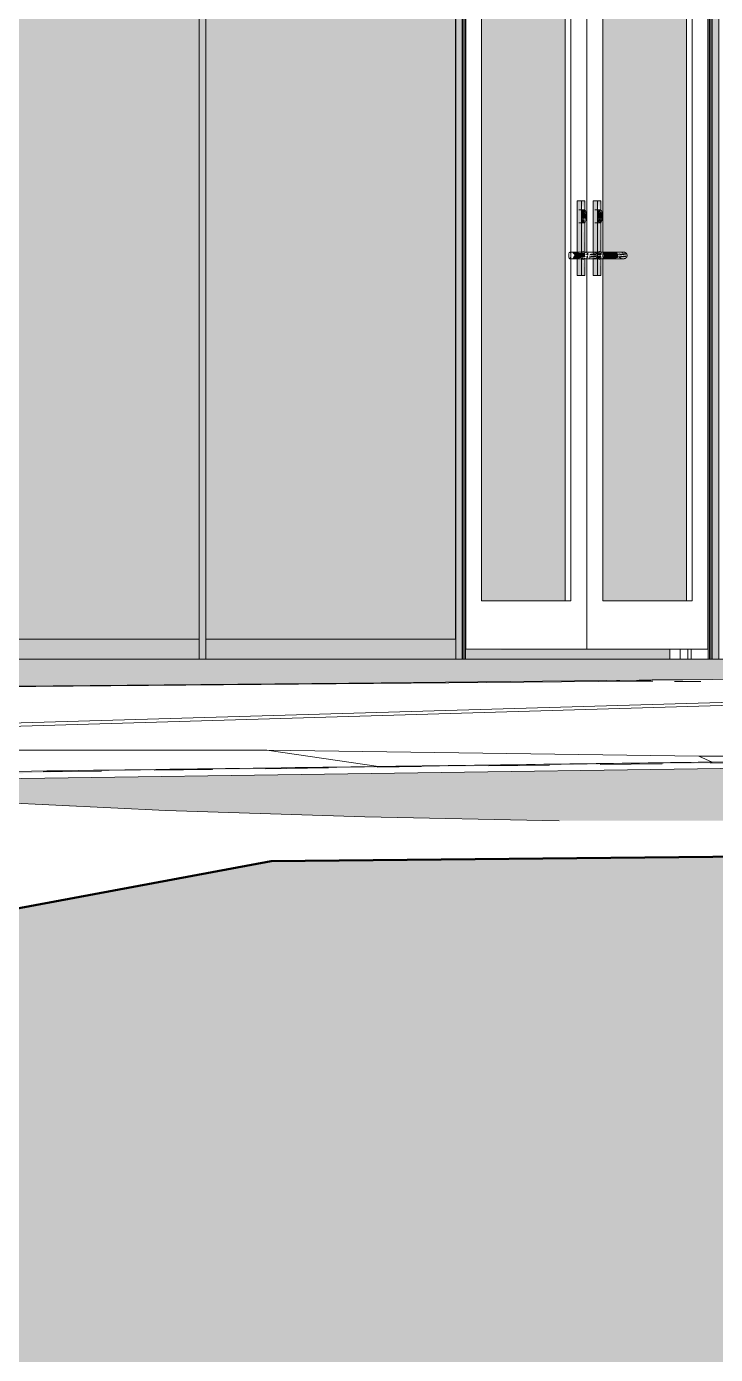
# Model space of a CAD drawing. Header units: millimetres. Extents: x -4612930 to -4329258, y -1064 to 30311.
# Drawn here: x -4519321 to -4517615, y 3478 to 6767 of the extents above; entities that cross this region are included whole.
import ezdxf

# ---------------------------------------------------------------- set-up
doc = ezdxf.new("R2010")
doc.units = ezdxf.units.MM
doc.linetypes.add('AEC_Center', pattern=[24, 12, -4, 4, -4])
for name, color, linetype, lineweight in [('A-DETL', 90, 'Continuous', 18), ('A-DETL-GENF', 92, 'Continuous', 5), ('A-DOOR', 31, 'Continuous', 5), ('A-DOOR-FRAM', 31, 'Continuous', 5), ('A-DOOR-GLAZ', 31, 'Continuous', 5), ('A-FLOR', 192, 'Continuous', 5), ('A-FLOR-LEVL', 51, 'Continuous', 5), ('A-GLAZ-CURT', 52, 'Continuous', 5), ('A-GLAZ-CWMG', 51, 'Continuous', 5), ('A-WALL', 113, 'Continuous', 5), ('C-TOPO', 7, 'Continuous', 5)]:
    doc.layers.add(name, color=color, linetype=linetype, lineweight=lineweight)

# ---------------------------------------------------------------- blocks, each defined once
blk = doc.blocks.new('System Panel - Glazed-1425433-SOUTH WEST')
at = {"layer": 'A-GLAZ-CURT'}
blk.add_hatch(color=256, dxfattribs=at).paths.add_polyline_path([(-4516972.1, 5250), (-4516354, 5250), (-4516354, 7550), (-4516972.1, 7550), (-4516972.1, 5427.3)])
blk.add_line((-4516354, 5250), (-4516354, 7550), dxfattribs=at)
blk = doc.blocks.new('System Panel - Glazed-1457945-SOUTH WEST')
at = {"layer": 'A-GLAZ-CURT'}
blk.add_hatch(color=256, dxfattribs=at).paths.add_polyline_path([(-4519432.3, 5250), (-4518893.5, 5250), (-4518893.5, 7550), (-4519432.3, 7550), (-4519432.3, 6039.2), (-4519428.9, 6037.8), (-4519417.1, 6028.2), (-4519408.1, 6015.8), (-4519401.9, 5997), (-4519400.5, 5985.8), (-4519402.5, 5970.3), (-4519408.1, 5955.8), (-4519417.1, 5943.4), (-4519432.3, 5932.3), (-4519432.3, 5427.3)])
blk.add_line((-4518893.5, 5250), (-4518893.5, 7550), dxfattribs=at)
blk = doc.blocks.new('Rectangular Mullion - 50x100mm-1215462-SOUTH WEST')
at = {"layer": 'A-GLAZ-CWMG'}
blk.add_hatch(color=256, dxfattribs=at).paths.add_polyline_path([(-4516370.6, 5200), (-4516353.5, 5200), (-4516354, 5250), (-4516972.1, 5250), (-4516972.1, 5200), (-4516378.8, 5200)])
for p, q in [((-4516972.1, 5200), (-4516972.1, 5250)), ((-4516972.1, 5250), (-4516353.5, 5250)), ((-4516353.5, 5250), (-4516353.5, 5200))]:
    blk.add_line(p, q, dxfattribs=at)
blk = doc.blocks.new('Rectangular Mullion - 50x100mm-1457940-SOUTH WEST')
at = {"layer": 'A-GLAZ-CWMG'}
blk.add_hatch(color=256, dxfattribs=at).paths.add_polyline_path([(-4519064.3, 5200), (-4518893, 5200), (-4518893.5, 5250), (-4519432.3, 5250), (-4519430.7, 5200), (-4519263.3, 5200)])
for p, q in [((-4519432.3, 5250), (-4518893, 5250)), ((-4518893, 5250), (-4518893, 5200))]:
    blk.add_line(p, q, dxfattribs=at)
blk = doc.blocks.new('Rectangular Mullion - 50x100mm-1425432-SOUTH WEST')
at = {"layer": 'A-GLAZ-CWMG'}
blk.add_hatch(color=256, dxfattribs=at).paths.add_polyline_path([(-4516988.4, 5200), (-4516972.1, 5200), (-4516972.6, 7600), (-4516988.4, 7600), (-4516988.4, 5210)])
for p, q in [((-4516988.4, 7600), (-4516988.4, 5200)), ((-4516972.1, 7600), (-4516972.1, 5200))]:
    blk.add_line(p, q, dxfattribs=at)
blk = doc.blocks.new('X_Door-Panel-Hinge-Standard - Standard-1909126-SOUTH WEST')
at = {"layer": 'A-DOOR-GLAZ'}
h = blk.add_hatch(color=256, dxfattribs=at)
h.paths.add_polyline_path([(-4517882.4, 5345), (-4517686.9, 5345), (-4517686.9, 7445), (-4517894.1, 7445), (-4517894.1, 6207), (-4517843.3, 6207.1), (-4517842.3, 6205.7), (-4517836.8, 6204), (-4517836, 6197.9), (-4517838, 6194.3), (-4517843.3, 6192.9), (-4517842.3, 6192), (-4517858.3, 6192.7), (-4517869.6, 6193.2), (-4517894.1, 6193), (-4517894.1, 5345)])
h.paths.add_polyline_path([(-4517894.1, 6195.3), (-4517891, 6200), (-4517894.1, 6204.7), (-4517894.1, 6200)])
at = {"layer": 'A-DOOR'}
for p, q in [((-4517933.2, 6207.1), (-4517933.2, 7565)), ((-4517633.7, 7565), (-4517933.2, 7565)), ((-4517633.7, 7565), (-4517633.7, 5225)), ((-4517894.1, 7445), (-4517672.7, 7445)), ((-4517894.1, 6207), (-4517894.1, 7445)), ((-4517672.7, 7445), (-4517672.7, 5345)), ((-4517933.2, 5225), (-4517933.2, 6192.9)), ((-4517894.1, 6195.3), (-4517894.1, 6204.7)), ((-4517894.1, 5345), (-4517894.1, 6193)), ((-4517672.7, 5345), (-4517894.1, 5345)), ((-4517633.7, 5225), (-4517933.2, 5225))]:
    blk.add_line(p, q, dxfattribs=at)
at = {"layer": 'A-DOOR-GLAZ'}
blk.add_line((-4517686.9, 7445), (-4517686.9, 5345), dxfattribs=at)
blk = doc.blocks.new('X_Door-Panel-Hinge-Standard - Standard-1909127-SOUTH WEST')
at = {"layer": 'A-DOOR-GLAZ'}
blk.add_hatch(color=256, dxfattribs=at).paths.add_polyline_path([(-4518112.5, 5345), (-4517987.1, 5345), (-4517987.1, 7445), (-4518194.3, 7445), (-4518194.3, 5345)])
at = {"layer": 'A-DOOR'}
for p, q in [((-4518233.4, 5225), (-4518233.4, 7565)), ((-4517933.8, 7565), (-4518233.4, 7565)), ((-4517933.8, 7565), (-4517933.8, 6206.8)), ((-4518194.3, 5345), (-4518194.3, 7445)), ((-4518194.3, 7445), (-4517972.9, 7445)), ((-4517972.9, 7445), (-4517972.9, 5345)), ((-4517933.8, 6193.2), (-4517933.8, 5225)), ((-4517972.9, 5345), (-4518194.3, 5345)), ((-4517933.8, 5225), (-4518233.4, 5225))]:
    blk.add_line(p, q, dxfattribs=at)
at = {"layer": 'A-DOOR-GLAZ'}
blk.add_line((-4517987.1, 5345), (-4517987.1, 7445), dxfattribs=at)
blk = doc.blocks.new('X_Door-Frame-Wood - Standard-1215283-SOUTH WEST')
at = {"layer": 'A-DOOR-FRAM'}
for p, q in [((-4518240.5, 7600), (-4518240.5, 5200)), ((-4517626.5, 7600), (-4517626.5, 5200)), ((-4518234, 5200), (-4518234, 7580)), ((-4518234, 7580), (-4517633, 7580)), ((-4517633, 5200), (-4517633, 7580)), ((-4517727.6, 5225), (-4517727.6, 5200)), ((-4517702.6, 5225), (-4517702.6, 5200)), ((-4517683.7, 5225), (-4517683.7, 5200)), ((-4517675.6, 5200), (-4517675.6, 5225))]:
    blk.add_line(p, q, dxfattribs=at)
blk = doc.blocks.new('X_Door-Handle-Lockwood 4800 Series Lever - Standard-V30-SOUTH WEST')
at = {"layer": 'A-DOOR'}
h = blk.add_hatch(color=256, dxfattribs=at)
h.paths.add_polyline_path([(-4517946.7, 6151), (-4517948, 6193.2), (-4517957.6, 6192.1), (-4517957.6, 6151)])
h.paths.add_polyline_path([(-4517946.7, 6206.7), (-4517946.7, 6334), (-4517957.6, 6334), (-4517957.6, 6207.9), (-4517948, 6206.8)])
h = blk.add_hatch(color=256, dxfattribs=at)
h.paths.add_polyline_path([(-4517946.7, 6151), (-4517938.3, 6151), (-4517941.7, 6190.3), (-4517944.1, 6191.3), (-4517945.5, 6190), (-4517946, 6175)])
h.paths.add_polyline_path([(-4517944.9, 6206.6), (-4517942.5, 6210), (-4517939.4, 6210.7), (-4517941.7, 6281.3), (-4517944.1, 6282.3), (-4517945.7, 6281.9), (-4517945.3, 6206.6)])
h.paths.add_polyline_path([(-4517942.5, 6313), (-4517939.3, 6335), (-4517946.2, 6334), (-4517945.8, 6331.3)])
for points in [[(-4517942.5, 6303), (-4517942.5, 6311.7), (-4517946.2, 6310.1), (-4517945.8, 6303)], [(-4517945.8, 6291), (-4517942.5, 6291), (-4517942.5, 6303), (-4517946, 6303)], [(-4517942, 6282.3), (-4517941.7, 6284.6), (-4517945.3, 6291), (-4517945.8, 6289), (-4517944.1, 6282.3), (-4517942.1, 6282.3)], [(-4517942.3, 6303), (-4517939.3, 6303), (-4517941.5, 6307.6), (-4517942.3, 6305.6), (-4517942.5, 6303)], [(-4517936.1, 6204.8), (-4517937.1, 6206.9), (-4517936, 6205.6)], [(-4517928.5, 6194.3), (-4517910.7, 6196), (-4517909.7, 6200), (-4517926.6, 6197.9), (-4517927.5, 6195.7)], [(-4517909.7, 6200), (-4517911.9, 6205.7), (-4517927.1, 6203.5), (-4517924.4, 6200), (-4517917.9, 6200)]]:
    blk.add_hatch(color=256, dxfattribs=at).paths.add_polyline_path(points)
h = blk.add_hatch(color=256, dxfattribs=at)
h.paths.add_polyline_path([(-4517935.9, 6291), (-4517935.9, 6303), (-4517942.5, 6303), (-4517942.5, 6291), (-4517938.3, 6291)])
h.paths.add_polyline_path([(-4517939.2, 6281), (-4517938.6, 6289.9), (-4517942.3, 6288.4), (-4517939.3, 6281.1)])
h.paths.add_polyline_path([(-4517935.9, 6303), (-4517940, 6312.7), (-4517942, 6308), (-4517938.3, 6304.9)])
h = blk.add_hatch(color=256, dxfattribs=at)
h.paths.add_polyline_path([(-4517941.5, 6283.9), (-4517941.3, 6286), (-4517941.6, 6284.2)])
h.paths.add_polyline_path([(-4517942.3, 6288.4), (-4517942, 6291), (-4517942.4, 6289.1)])
h = blk.add_hatch(color=256, dxfattribs=at)
h.paths.add_polyline_path([(-4517939.3, 6200), (-4517936.3, 6202.2), (-4517938.3, 6205.9), (-4517968.7, 6207), (-4517968.7, 6205.7), (-4517962.9, 6200), (-4517939.9, 6200)])
h.paths.add_polyline_path([(-4517931.2, 6200), (-4517929.8, 6202.1), (-4517931.2, 6207), (-4517933.7, 6204.9), (-4517932.9, 6200)])
h = blk.add_hatch(color=256, dxfattribs=at)
h.paths.add_polyline_path([(-4517958.1, 6192.1), (-4517936.1, 6196), (-4517938.3, 6200), (-4517964.9, 6200), (-4517968.7, 6193), (-4517959, 6192.2)])
h.paths.add_polyline_path([(-4517934.1, 6192.8), (-4517930, 6194.7), (-4517931.2, 6200), (-4517933.3, 6197.9), (-4517934.1, 6192.9)])
h = blk.add_hatch(color=256, dxfattribs=at)
h.paths.add_polyline_path([(-4517926.3, 6200), (-4517928.8, 6202.1), (-4517929.6, 6200), (-4517926.6, 6200)])
h.paths.add_polyline_path([(-4517933, 6200.7), (-4517934.1, 6204.7), (-4517936, 6201.9), (-4517933.2, 6200.8)])
h.paths.add_polyline_path([(-4517929.7, 6201.7), (-4517928.5, 6206.6), (-4517930, 6205.3), (-4517929.8, 6202.1)])
h = blk.add_hatch(color=256, dxfattribs=at)
h.paths.add_polyline_path([(-4517924.4, 6192), (-4517929.9, 6196), (-4517927.9, 6193.2), (-4517926.8, 6192.8)])
h.paths.add_polyline_path([(-4517933.7, 6195.1), (-4517934.1, 6198.9), (-4517936, 6195.9), (-4517933.8, 6195.2)])
h.paths.add_polyline_path([(-4517927.1, 6196.5), (-4517927.3, 6200), (-4517928.5, 6197.7), (-4517927.3, 6196.6)])
for p, q in [((-4517957.6, 6207.9), (-4517957.6, 6334)), ((-4517946.4, 6335), (-4517957.3, 6335)), ((-4517957.3, 6335), (-4517949.5, 6335)), ((-4517946.7, 6334), (-4517946.7, 6206.7)), ((-4517938.6, 6335), (-4517946.4, 6335)), ((-4517938.3, 6308.5), (-4517938.3, 6334)), ((-4517939.2, 6313), (-4517953.4, 6313)), ((-4517953.4, 6281), (-4517939.2, 6281)), ((-4517945.8, 6291), (-4517945.8, 6303)), ((-4517942.5, 6303), (-4517942.5, 6291)), ((-4517938.3, 6206.7), (-4517938.3, 6281.9)), ((-4517935.9, 6291), (-4517935.9, 6303)), ((-4517968.2, 6208), (-4517975.7, 6208)), ((-4517975.7, 6192), (-4517968.2, 6192)), ((-4517957.6, 6151), (-4517957.6, 6192.1)), ((-4517934, 6208), (-4517953.4, 6208)), ((-4517953.4, 6192), (-4517934, 6192)), ((-4517946.7, 6193.3), (-4517946.7, 6151)), ((-4517938.3, 6151), (-4517938.3, 6193.1)), ((-4517917.3, 6208), (-4517933.9, 6208)), ((-4517933.9, 6192), (-4517917.3, 6192)), ((-4517957.3, 6150), (-4517946.4, 6150)), ((-4517949.5, 6150), (-4517957.3, 6150)), ((-4517946.4, 6150), (-4517938.6, 6150))]:
    blk.add_line(p, q, dxfattribs=at)
at = {"layer": 'A-DOOR', "flags": 128}
for points in [[(-4517933.9, 6208), (-4517934.2, 6208), (-4517934.6, 6208), (-4517935.1, 6208), (-4517935.6, 6208), (-4517936.1, 6208), (-4517936.7, 6208), (-4517937.3, 6208), (-4517937.9, 6208), (-4517938.6, 6208), (-4517939.3, 6208), (-4517940, 6208), (-4517940.8, 6208), (-4517941.6, 6208), (-4517942.4, 6208), (-4517943.3, 6208), (-4517944.2, 6208), (-4517945.1, 6208), (-4517946, 6208), (-4517946.9, 6208), (-4517947.9, 6208), (-4517948.9, 6208), (-4517949.9, 6208), (-4517950.9, 6208), (-4517952, 6208), (-4517953, 6208), (-4517954.1, 6208), (-4517955.1, 6208), (-4517956.2, 6208), (-4517957.3, 6208), (-4517958.3, 6208), (-4517959.4, 6208), (-4517960.5, 6208), (-4517961.6, 6208), (-4517962.6, 6208), (-4517963.7, 6208), (-4517964.8, 6208), (-4517965.8, 6208), (-4517966.9, 6208), (-4517967.9, 6208), (-4517968.2, 6208)], [(-4517968.2, 6192), (-4517967.2, 6192), (-4517966.1, 6192), (-4517965.1, 6192), (-4517964, 6192), (-4517962.9, 6192), (-4517961.9, 6192), (-4517960.8, 6192), (-4517959.7, 6192), (-4517958.6, 6192), (-4517957.5, 6192), (-4517956.5, 6192), (-4517955.4, 6192), (-4517954.3, 6192), (-4517953.3, 6192), (-4517952.2, 6192), (-4517951.2, 6192), (-4517950.2, 6192), (-4517949.2, 6192), (-4517948.2, 6192), (-4517947.2, 6192), (-4517946.3, 6192), (-4517945.3, 6192), (-4517944.4, 6192), (-4517943.5, 6192), (-4517942.7, 6192), (-4517941.8, 6192), (-4517941, 6192), (-4517940.2, 6192), (-4517939.5, 6192), (-4517938.8, 6192), (-4517938.1, 6192), (-4517937.5, 6192), (-4517936.8, 6192), (-4517936.3, 6192), (-4517935.7, 6192), (-4517935.2, 6192), (-4517934.8, 6192), (-4517934.3, 6192), (-4517934, 6192), (-4517933.9, 6192)], [(-4517934, 6208), (-4517933, 6208), (-4517932, 6208), (-4517931, 6208), (-4517930, 6208), (-4517929.1, 6208), (-4517928.2, 6208), (-4517927.3, 6208), (-4517926.4, 6208), (-4517925.6, 6208), (-4517924.8, 6208), (-4517924, 6208), (-4517923.2, 6208), (-4517922.5, 6208), (-4517921.8, 6208), (-4517921.1, 6208), (-4517920.5, 6208), (-4517919.9, 6208), (-4517919.3, 6208), (-4517918.8, 6208), (-4517918.4, 6208), (-4517917.9, 6208), (-4517917.5, 6208), (-4517917.2, 6208), (-4517916.8, 6208), (-4517916.6, 6208), (-4517916.3, 6208), (-4517916.1, 6208), (-4517916, 6208), (-4517915.9, 6208), (-4517915.8, 6208), (-4517915.8, 6208)], [(-4517915.8, 6192), (-4517915.8, 6192), (-4517915.9, 6192), (-4517916, 6192), (-4517916.1, 6192), (-4517916.3, 6192), (-4517916.6, 6192), (-4517916.8, 6192), (-4517917.2, 6192), (-4517917.5, 6192), (-4517917.9, 6192), (-4517918.4, 6192), (-4517918.8, 6192), (-4517919.4, 6192), (-4517919.9, 6192), (-4517920.5, 6192), (-4517921.1, 6192), (-4517921.8, 6192), (-4517922.5, 6192), (-4517923.2, 6192), (-4517924, 6192), (-4517924.8, 6192), (-4517925.6, 6192), (-4517926.4, 6192), (-4517927.3, 6192), (-4517928.2, 6192), (-4517929.1, 6192), (-4517930.1, 6192), (-4517931, 6192), (-4517932, 6192), (-4517933, 6192), (-4517934, 6192)], [(-4517915.8, 6208), (-4517915.8, 6208), (-4517915.9, 6208), (-4517916, 6208), (-4517916.1, 6208), (-4517916.3, 6208), (-4517916.6, 6208), (-4517916.8, 6208), (-4517917.2, 6208), (-4517917.3, 6208)], [(-4517917.3, 6192), (-4517916.9, 6192), (-4517916.6, 6192), (-4517916.4, 6192), (-4517916.2, 6192), (-4517916, 6192), (-4517915.9, 6192), (-4517915.8, 6192), (-4517915.8, 6192)], [(-4517915.8, 6208), (-4517915.5, 6208), (-4517915.1, 6208), (-4517914.8, 6207.9), (-4517914.5, 6207.9), (-4517914.2, 6207.8), (-4517913.9, 6207.8), (-4517913.6, 6207.7), (-4517913.3, 6207.6), (-4517913, 6207.5), (-4517912.7, 6207.4), (-4517912.4, 6207.2), (-4517912.1, 6207.1), (-4517911.8, 6206.9), (-4517911.5, 6206.8), (-4517911.3, 6206.6), (-4517911, 6206.4), (-4517910.8, 6206.2), (-4517910.5, 6206), (-4517910.3, 6205.8), (-4517910, 6205.6), (-4517909.8, 6205.3), (-4517909.6, 6205.1), (-4517909.4, 6204.8), (-4517909.2, 6204.6), (-4517909.1, 6204.3), (-4517908.9, 6204), (-4517908.7, 6203.8), (-4517908.6, 6203.5), (-4517908.5, 6203.2), (-4517908.3, 6202.9), (-4517908.2, 6202.6), (-4517908.1, 6202.3), (-4517908, 6202), (-4517908, 6201.7), (-4517907.9, 6201.4), (-4517907.9, 6201), (-4517907.8, 6200.7), (-4517907.8, 6200.4), (-4517907.8, 6200.1), (-4517907.8, 6200)], [(-4517907.8, 6200), (-4517907.8, 6199.7), (-4517907.8, 6199.4), (-4517907.8, 6199), (-4517907.9, 6198.7), (-4517907.9, 6198.4), (-4517908, 6198.1), (-4517908.1, 6197.8), (-4517908.2, 6197.5), (-4517908.3, 6197.2), (-4517908.4, 6196.9), (-4517908.6, 6196.6), (-4517908.7, 6196.3), (-4517908.8, 6196), (-4517909, 6195.8), (-4517909.2, 6195.5), (-4517909.4, 6195.2), (-4517909.6, 6195), (-4517909.8, 6194.7), (-4517910, 6194.5), (-4517910.2, 6194.3), (-4517910.4, 6194), (-4517910.7, 6193.8), (-4517910.9, 6193.6), (-4517911.2, 6193.4), (-4517911.5, 6193.3), (-4517911.7, 6193.1), (-4517912, 6192.9), (-4517912.3, 6192.8), (-4517912.6, 6192.7), (-4517912.9, 6192.5), (-4517913.2, 6192.4), (-4517913.5, 6192.3), (-4517913.8, 6192.3), (-4517914.1, 6192.2), (-4517914.4, 6192.1), (-4517914.7, 6192.1), (-4517915.1, 6192), (-4517915.4, 6192), (-4517915.7, 6192), (-4517915.8, 6192)]]:
    blk.add_lwpolyline(points, dxfattribs=at)
at = {"layer": 'A-DOOR'}
for centre, major_axis, start_param, end_param in [((-4517957.3, 6334), (0, 1), 0, 1.570796), ((-4517949.5, 6334), (0, 1), 4.712389, 6.283185), ((-4517946.4, 6334), (0, 1), 0, 1.570796), ((-4517938.6, 6334), (0, 1), 4.712389, 6.021386), ((-4517942.5, 6303), (0, 10), 6.021386, 7.853982), ((-4517942.5, 6291), (0, 10), 1.570796, 3.665191), ((-4517939.2, 6303), (0, 10), 4.712389, 7.853982), ((-4517939.2, 6291), (0, 10), 1.570796, 4.712389), ((-4517942.5, 6303), (0, 10), 4.712389, 4.974188), ((-4517975.7, 6200), (0, 8), 4.712389, 7.853982), ((-4517975.7, 6200), (0, 8), 1.570796, 4.712389), ((-4517942.5, 6200), (0, 10), 5.497787, 7.068583), ((-4517942.5, 6200), (0, 10), 2.356194, 3.926991), ((-4517957.3, 6151), (0, 1), 1.570796, 3.141593), ((-4517949.5, 6151), (0, 1), 3.141593, 4.712389), ((-4517946.4, 6151), (0, 1), 1.570796, 3.141593), ((-4517938.6, 6151), (0, 1), 3.141593, 4.712389)]:
    blk.add_ellipse(centre, major_axis=major_axis, ratio=0.325575, start_param=start_param, end_param=end_param, dxfattribs=at)
blk = doc.blocks.new('X_Door-Handle-Lockwood 4800 Series Lever - Standard-V31-SOUTH WEST')
at = {"layer": 'A-DOOR'}
for points in [[(-4517915.8, 6151), (-4517907, 6151), (-4517908.3, 6334), (-4517917.9, 6334), (-4517917.9, 6205.7), (-4517910.7, 6204), (-4517910, 6197.9), (-4517911.9, 6194.3), (-4517917.9, 6194.3), (-4517917.9, 6151)], [(-4517906.3, 6303), (-4517902.7, 6303), (-4517902.7, 6311.7), (-4517906.5, 6309.4), (-4517906.4, 6304.9)], [(-4517906, 6291), (-4517902.7, 6291), (-4517902.7, 6303), (-4517906.3, 6303)], [(-4517904.4, 6282.3), (-4517901.9, 6284.6), (-4517905.6, 6291), (-4517906, 6289.2), (-4517904.9, 6283.5)], [(-4517902.8, 6193.1), (-4517896.3, 6195), (-4517899.5, 6200), (-4517906.1, 6197.9), (-4517904.4, 6193.1), (-4517903, 6193.1)], [(-4517899.5, 6200), (-4517896.8, 6202.1), (-4517896.9, 6206.9), (-4517905.6, 6204.8), (-4517904.4, 6200), (-4517900, 6200)], [(-4517856.5, 6200), (-4517855.9, 6202.1), (-4517858.3, 6207.3), (-4517869.6, 6206.8), (-4517894.1, 6207), (-4517894.1, 6204.7), (-4517891, 6200), (-4517858.3, 6200)], [(-4517864.1, 6192.1), (-4517856.1, 6194.5), (-4517856.5, 6200), (-4517891, 6200), (-4517894.1, 6193), (-4517868.4, 6192.9)], [(-4517854.6, 6194.3), (-4517836.8, 6196), (-4517836, 6200), (-4517852.7, 6197.9), (-4517853.5, 6195.8)], [(-4517851.4, 6200), (-4517836, 6202.1), (-4517838, 6205.7), (-4517853.4, 6204), (-4517851.8, 6200)]]:
    blk.add_hatch(color=256, dxfattribs=at).paths.add_polyline_path(points)
h = blk.add_hatch(color=256, dxfattribs=at)
h.paths.add_polyline_path([(-4517898.6, 6151), (-4517901.9, 6190.3), (-4517904.4, 6191.3), (-4517905.8, 6190), (-4517907, 6151)])
h.paths.add_polyline_path([(-4517907, 6151), (-4517906.3, 6303), (-4517907, 6281.9), (-4517907, 6190)])
h.paths.add_polyline_path([(-4517905.9, 6202.6), (-4517902.8, 6210), (-4517899.6, 6210.7), (-4517901.9, 6281.3), (-4517904.4, 6282.3), (-4517905.9, 6281.3), (-4517905.9, 6203)])
h.paths.add_polyline_path([(-4517899.1, 6311.7), (-4517898.6, 6312.7), (-4517899, 6312.7)])
h.paths.add_polyline_path([(-4517902.8, 6313), (-4517899.5, 6335), (-4517906.5, 6334), (-4517906, 6331.3)])
h = blk.add_hatch(color=256, dxfattribs=at)
h.paths.add_polyline_path([(-4517902.7, 6291), (-4517896.2, 6291), (-4517896.2, 6303), (-4517899.5, 6310.5), (-4517902.7, 6303)])
h.paths.add_polyline_path([(-4517899.5, 6281), (-4517896.3, 6288.4), (-4517902.7, 6291), (-4517899.5, 6281.1)])
h = blk.add_hatch(color=256, dxfattribs=at)
h.paths.add_polyline_path([(-4517901.8, 6283.9), (-4517901.2, 6286.1), (-4517901.9, 6284.6)])
h.paths.add_polyline_path([(-4517899.6, 6289.7), (-4517899.5, 6291), (-4517901.6, 6290.5)])
h = blk.add_hatch(color=256, dxfattribs=at)
h.paths.add_polyline_path([(-4517846.8, 6207.2), (-4517847.7, 6205.7), (-4517844.9, 6205.7), (-4517842.3, 6208)])
h.paths.add_polyline_path([(-4517855.7, 6200), (-4517852.7, 6202.1), (-4517851.8, 6205.7), (-4517856, 6204), (-4517855.7, 6200.4)])
h = blk.add_hatch(color=256, dxfattribs=at)
h.paths.add_polyline_path([(-4517842.3, 6192), (-4517847.7, 6194.3), (-4517846.8, 6192.8)])
h.paths.add_polyline_path([(-4517846.8, 6192.8), (-4517850.5, 6194.3), (-4517853.4, 6196), (-4517853.4, 6200), (-4517855.9, 6197.9), (-4517854.6, 6193.8), (-4517850.2, 6192.9)])
for p, q in [((-4517917.9, 6205.7), (-4517917.9, 6334)), ((-4517906.7, 6335), (-4517917.6, 6335)), ((-4517917.6, 6335), (-4517909.8, 6335)), ((-4517907, 6334), (-4517907, 6151)), ((-4517898.9, 6335), (-4517906.7, 6335)), ((-4517898.6, 6312.3), (-4517898.6, 6334)), ((-4517899.5, 6313), (-4517913.7, 6313)), ((-4517913.7, 6281), (-4517899.5, 6281)), ((-4517906, 6291), (-4517906, 6303)), ((-4517902.7, 6303), (-4517902.7, 6291)), ((-4517898.6, 6206.9), (-4517898.6, 6281.9)), ((-4517896.2, 6291), (-4517896.2, 6303)), ((-4517917.9, 6151), (-4517917.9, 6194.3)), ((-4517894.3, 6208), (-4517913.7, 6208)), ((-4517913.7, 6192), (-4517894.3, 6192)), ((-4517898.6, 6151), (-4517898.6, 6193.3)), ((-4517860.1, 6208), (-4517867.7, 6208)), ((-4517867.7, 6192), (-4517860.1, 6192)), ((-4517843.4, 6208), (-4517860, 6208)), ((-4517860, 6192), (-4517843.4, 6192)), ((-4517917.6, 6150), (-4517906.7, 6150)), ((-4517909.8, 6150), (-4517917.6, 6150)), ((-4517906.7, 6150), (-4517898.9, 6150))]:
    blk.add_line(p, q, dxfattribs=at)
at = {"layer": 'A-DOOR', "flags": 128}
for points in [[(-4517860, 6208), (-4517860.3, 6208), (-4517860.7, 6208), (-4517861.2, 6208), (-4517861.7, 6208), (-4517862.2, 6208), (-4517862.8, 6208), (-4517863.4, 6208), (-4517864, 6208), (-4517864.7, 6208), (-4517865.4, 6208), (-4517866.1, 6208), (-4517866.9, 6208), (-4517867.7, 6208), (-4517868.5, 6208), (-4517869.4, 6208), (-4517870.3, 6208), (-4517871.2, 6208), (-4517872.1, 6208), (-4517873, 6208), (-4517874, 6208), (-4517875, 6208), (-4517876, 6208), (-4517877, 6208), (-4517878, 6208), (-4517879.1, 6208), (-4517880.1, 6208), (-4517881.2, 6208), (-4517882.3, 6208), (-4517883.4, 6208), (-4517884.4, 6208), (-4517885.5, 6208), (-4517886.6, 6208), (-4517887.7, 6208), (-4517888.7, 6208), (-4517889.8, 6208), (-4517890.9, 6208), (-4517891.9, 6208), (-4517893, 6208), (-4517894, 6208), (-4517894.3, 6208)], [(-4517894.3, 6192), (-4517893.3, 6192), (-4517892.2, 6192), (-4517891.2, 6192), (-4517890.1, 6192), (-4517889, 6192), (-4517888, 6192), (-4517886.9, 6192), (-4517885.8, 6192), (-4517884.7, 6192), (-4517883.6, 6192), (-4517882.6, 6192), (-4517881.5, 6192), (-4517880.4, 6192), (-4517879.4, 6192), (-4517878.3, 6192), (-4517877.3, 6192), (-4517876.3, 6192), (-4517875.3, 6192), (-4517874.3, 6192), (-4517873.3, 6192), (-4517872.3, 6192), (-4517871.4, 6192), (-4517870.5, 6192), (-4517869.6, 6192), (-4517868.8, 6192), (-4517867.9, 6192), (-4517867.1, 6192), (-4517866.3, 6192), (-4517865.6, 6192), (-4517864.9, 6192), (-4517864.2, 6192), (-4517863.6, 6192), (-4517862.9, 6192), (-4517862.4, 6192), (-4517861.8, 6192), (-4517861.3, 6192), (-4517860.9, 6192), (-4517860.4, 6192), (-4517860.1, 6192), (-4517860, 6192)], [(-4517860.1, 6208), (-4517859.1, 6208), (-4517858.1, 6208), (-4517857.1, 6208), (-4517856.1, 6208), (-4517855.2, 6208), (-4517854.3, 6208), (-4517853.4, 6208), (-4517852.5, 6208), (-4517851.7, 6208), (-4517850.8, 6208), (-4517850.1, 6208), (-4517849.3, 6208), (-4517848.6, 6208), (-4517847.9, 6208), (-4517847.2, 6208), (-4517846.6, 6208), (-4517846, 6208), (-4517845.4, 6208), (-4517844.9, 6208), (-4517844.4, 6208), (-4517844, 6208), (-4517843.6, 6208), (-4517843.2, 6208), (-4517842.9, 6208), (-4517842.7, 6208), (-4517842.4, 6208), (-4517842.2, 6208), (-4517842.1, 6208), (-4517842, 6208), (-4517841.9, 6208), (-4517841.9, 6208)], [(-4517841.9, 6192), (-4517841.9, 6192), (-4517842, 6192), (-4517842.1, 6192), (-4517842.2, 6192), (-4517842.4, 6192), (-4517842.7, 6192), (-4517842.9, 6192), (-4517843.3, 6192), (-4517843.6, 6192), (-4517844, 6192), (-4517844.5, 6192), (-4517844.9, 6192), (-4517845.5, 6192), (-4517846, 6192), (-4517846.6, 6192), (-4517847.2, 6192), (-4517847.9, 6192), (-4517848.6, 6192), (-4517849.3, 6192), (-4517850.1, 6192), (-4517850.9, 6192), (-4517851.7, 6192), (-4517852.5, 6192), (-4517853.4, 6192), (-4517854.3, 6192), (-4517855.2, 6192), (-4517856.2, 6192), (-4517857.1, 6192), (-4517858.1, 6192), (-4517859.1, 6192), (-4517860.1, 6192)], [(-4517841.9, 6208), (-4517841.9, 6208), (-4517842, 6208), (-4517842.1, 6208), (-4517842.2, 6208), (-4517842.4, 6208), (-4517842.7, 6208), (-4517842.9, 6208), (-4517843.3, 6208), (-4517843.4, 6208)], [(-4517843.4, 6192), (-4517843, 6192), (-4517842.7, 6192), (-4517842.5, 6192), (-4517842.3, 6192), (-4517842.1, 6192), (-4517842, 6192), (-4517841.9, 6192), (-4517841.9, 6192)], [(-4517841.9, 6208), (-4517841.6, 6208), (-4517841.2, 6208), (-4517840.9, 6207.9), (-4517840.6, 6207.9), (-4517840.3, 6207.8), (-4517840, 6207.8), (-4517839.7, 6207.7), (-4517839.4, 6207.6), (-4517839.1, 6207.5), (-4517838.8, 6207.4), (-4517838.5, 6207.2), (-4517838.2, 6207.1), (-4517837.9, 6206.9), (-4517837.6, 6206.8), (-4517837.4, 6206.6), (-4517837.1, 6206.4), (-4517836.9, 6206.2), (-4517836.6, 6206), (-4517836.4, 6205.8), (-4517836.1, 6205.6), (-4517835.9, 6205.3), (-4517835.7, 6205.1), (-4517835.5, 6204.8), (-4517835.3, 6204.6), (-4517835.2, 6204.3), (-4517835, 6204), (-4517834.8, 6203.8), (-4517834.7, 6203.5), (-4517834.5, 6203.2), (-4517834.4, 6202.9), (-4517834.3, 6202.6), (-4517834.2, 6202.3), (-4517834.1, 6202), (-4517834.1, 6201.7), (-4517834, 6201.4), (-4517834, 6201), (-4517833.9, 6200.7), (-4517833.9, 6200.4), (-4517833.9, 6200.1), (-4517833.9, 6200)], [(-4517833.9, 6200), (-4517833.9, 6199.7), (-4517833.9, 6199.4), (-4517833.9, 6199), (-4517834, 6198.7), (-4517834, 6198.4), (-4517834.1, 6198.1), (-4517834.2, 6197.8), (-4517834.3, 6197.5), (-4517834.4, 6197.2), (-4517834.5, 6196.9), (-4517834.6, 6196.6), (-4517834.8, 6196.3), (-4517834.9, 6196), (-4517835.1, 6195.8), (-4517835.3, 6195.5), (-4517835.5, 6195.2), (-4517835.7, 6195), (-4517835.9, 6194.7), (-4517836.1, 6194.5), (-4517836.3, 6194.3), (-4517836.5, 6194), (-4517836.8, 6193.8), (-4517837, 6193.6), (-4517837.3, 6193.4), (-4517837.6, 6193.3), (-4517837.8, 6193.1), (-4517838.1, 6192.9), (-4517838.4, 6192.8), (-4517838.7, 6192.7), (-4517839, 6192.5), (-4517839.3, 6192.4), (-4517839.6, 6192.3), (-4517839.9, 6192.3), (-4517840.2, 6192.2), (-4517840.5, 6192.1), (-4517840.8, 6192.1), (-4517841.2, 6192), (-4517841.5, 6192), (-4517841.8, 6192), (-4517841.9, 6192)]]:
    blk.add_lwpolyline(points, dxfattribs=at)
at = {"layer": 'A-DOOR'}
for centre, major_axis, start_param, end_param in [((-4517917.6, 6334), (0, 1), 0, 1.570796), ((-4517909.8, 6334), (0, 1), 4.712389, 6.283185), ((-4517906.7, 6334), (0, 1), 0, 1.570796), ((-4517902.8, 6303), (0, 10), 5.497787, 7.853982), ((-4517898.9, 6334), (0, 1), 4.712389, 6.021386), ((-4517902.8, 6291), (0, 10), 1.570796, 3.926991), ((-4517899.5, 6303), (0, 10), 4.712389, 7.853982), ((-4517899.5, 6291), (0, 10), 1.570796, 4.712389), ((-4517902.8, 6200), (0, 10), 5.497787, 7.853982), ((-4517902.8, 6200), (0, 10), 1.570796, 3.926991), ((-4517917.6, 6151), (0, 1), 1.570796, 3.141593), ((-4517909.8, 6151), (0, 1), 3.141593, 4.712389), ((-4517906.7, 6151), (0, 1), 1.570796, 3.141593), ((-4517898.9, 6151), (0, 1), 3.141593, 4.712389)]:
    blk.add_ellipse(centre, major_axis=major_axis, ratio=0.325575, start_param=start_param, end_param=end_param, dxfattribs=at)
blk = doc.blocks.new('Rectangular Mullion - 50x100mm-V168-SOUTH WEST')
at = {"layer": 'A-GLAZ-CWMG'}
blk.add_hatch(color=256, dxfattribs=at).paths.add_polyline_path([(-4517882.4, 5200), (-4517727.6, 5200), (-4517727.6, 5225), (-4518234, 5223), (-4518234, 5200), (-4518112.5, 5200)])

msp = doc.modelspace()

# ---------------------------------------------------------------- hatches: boundary and pattern name
at = {"layer": 'A-DETL-GENF'}
msp.add_hatch(color=7, dxfattribs=at).paths.add_polyline_path([(-4600274.1, -839.6), (-4482440.1, -839.6), (-4482440.1, 4650.3), (-4488993.4, 4768), (-4490265, 4769.2), (-4497595.9, 4824.6), (-4506419.4, 4823), (-4518714.6, 4700), (-4521396.9, 4200), (-4526485.6, 3577.1), (-4531971.9, 3961.8), (-4533347.6, 4203.4), (-4539483.8, 4416.1), (-4544068.6, 4414.2), (-4552864.4, 4291), (-4563007.3, 4090.4), (-4574805.1, 3861.1), (-4583400.9, 3628.3), (-4589835.3, 3375.3), (-4595687, 2554.2), (-4600274.1, 2554.2), (-4600274.1, 1439.3)])
at = {"layer": 'A-FLOR'}
h = msp.add_hatch(color=256, dxfattribs=at)
h.paths.add_polyline_path([(-4520685.4, 5120.6), (-4520685.4, 5120.6), (-4520672.4, 5120.7)])
h.paths.add_polyline_path([(-4520672.4, 5120.7), (-4520672.4, 5120.7), (-4520667.7, 5120.7)])
h.paths.add_polyline_path([(-4520811.4, 5119.4), (-4517514.6, 5150.9), (-4517514.6, 5200), (-4520811.4, 5200), (-4520811.4, 5119.4)])
msp.add_hatch(color=256, dxfattribs=at).paths.add_polyline_path([(-4520565.5, 4893.1), (-4520174.1, 4896.5), (-4520080.3, 4900), (-4520051.7, 4897.2), (-4519815.7, 4900.3), (-4519225.1, 4921.7), (-4517882.4, 4939.7), (-4516546.3, 4953.2), (-4516546.3, 4960), (-4520575.4, 4904.9), (-4520568.2, 4896.4)])
at = {"layer": 'A-WALL'}
h = msp.add_hatch(color=256, dxfattribs=at)
h.paths.add_polyline_path([(-4517626.5, 5200), (-4517623.2, 5200), (-4517623.2, 7550), (-4517626.5, 7550), (-4517626.5, 5210)])
h.paths.add_polyline_path([(-4518241.8, 5200), (-4518240.5, 5200), (-4518241.8, 5210)])
at = {"layer": 'C-TOPO'}
h = msp.add_hatch(color=256, dxfattribs=at)
h.paths.add_polyline_path([(-4516041.2, 4800), (-4515252, 4800), (-4515252, 4962.3), (-4520031.4, 4895.2), (-4519762.7, 4870.8), (-4519523.7, 4853.5), (-4519209.6, 4835.8), (-4518929.1, 4824), (-4518483.7, 4809.7), (-4517990.8, 4800), (-4516501.5, 4800)])
h.paths.add_polyline_path([(-4520591.3, 4880.7), (-4520556.2, 4882.1), (-4520591.3, 4922.4), (-4520591.3, 4881.5)])

# ---------------------------------------------------------------- linework, layer by layer
at = {"layer": 'A-DETL', "lineweight": 5}
for p, q in [((-4520811.4, 5200), (-4518920.3, 5200)), ((-4520811.4, 5200), (-4517014.2, 5200)), ((-4520770.3, 5200), (-4517014.2, 5200)), ((-4519956.4, 5200), (-4517014.2, 5200)), ((-4519142.5, 5200), (-4517014.2, 5200)), ((-4518328.5, 5200), (-4517014.2, 5200))]:
    msp.add_line(p, q, dxfattribs=at)
at = {"layer": 'A-DETL', "lineweight": 50}
for p, q in [((-4506265.8, 4824.6), (-4518714.6, 4700)), ((-4518714.6, 4700), (-4521396.9, 4200))]:
    msp.add_line(p, q, dxfattribs=at)
at = {"layer": 'A-FLOR'}
for p, q in [((-4520811.4, 5200), (-4517014.2, 5200)), ((-4517810.8, 5146), (-4520811.4, 5119.1)), ((-4515975.8, 5140), (-4520572.7, 5006.7)), ((-4515851.1, 5137.5), (-4520484.3, 5000)), ((-4519456, 4975), (-4518725.4, 4975)), ((-4518725.4, 4975), (-4518449.1, 4934.4)), ((-4518725.4, 4975), (-4517656.6, 4960)), ((-4517656.6, 4960), (-4516546.3, 4960)), ((-4517656.6, 4960), (-4517623.6, 4945.4))]:
    msp.add_line(p, q, dxfattribs=at)
at = {"layer": 'A-FLOR', "flags": 128}
msp.add_lwpolyline([(-4520811.4, 5119.8), (-4518522.9, 5141), (-4517804.3, 5148.3)], dxfattribs=at)
at = {"layer": 'A-FLOR'}
for points, knots in [([(-4517852.1, 5147.6), (-4517853.3, 5147.6), (-4517858.3, 5147.4), (-4517860.5, 5147.3), (-4517860.4, 5147.1)], [-0.76, -0.76, -0.76, -0.76, -0.75, -0.71332507, -0.71332507, -0.71332507, -0.71332507]), ([(-4517695.9, 5149.2), (-4517719.7, 5149.1), (-4517760.3, 5148.8), (-4517791.6, 5148.5), (-4517804.3, 5148.3)], [-0.92, -0.92, -0.92, -0.92, -0.875, -0.83388307, -0.83388307, -0.83388307, -0.83388307]), ([(-4518449.1, 4934.4), (-4518633, 4931.9), (-4519230.8, 4924), (-4519945, 4914.4), (-4520458.2, 4907.3), (-4520576.2, 4905.6)], [-0.6111111, -0.6111111, -0.6111111, -0.6111111, -0.5, -0.25, -0.1743534, -0.1743534, -0.1743534, -0.1743534]), ([(-4517623.6, 4945.4), (-4517669.2, 4944.8), (-4517943.2, 4941.1), (-4518219.1, 4937.4), (-4518449.1, 4934.4)], [-0.7777778, -0.7777778, -0.7777778, -0.7777778, -0.75, -0.6111111, -0.6111111, -0.6111111, -0.6111111])]:
    msp.add_open_spline(points, degree=3, knots=knots, dxfattribs=at)
for points in [[(-4517716.4, 5145.2), (-4517706.5, 5145.1), (-4517685.7, 5145), (-4517662.8, 5144.9), (-4517650.9, 5144.8)], [(-4516546.3, 4960), (-4516898, 4955.1), (-4517258.7, 4950.2), (-4517623.6, 4945.4)]]:
    msp.add_open_spline(points, degree=3, dxfattribs=at)
at = {"layer": 'A-FLOR-LEVL', "linetype": 'AEC_Center'}
msp.add_line((-4612130.4, 5200), (-4477321.8, 5200), dxfattribs=at)
at = {"layer": 'A-WALL'}
for p, q in [((-4518241.8, 7550), (-4518241.8, 5200)), ((-4518237.3, 5200), (-4518237.3, 7550)), ((-4517629.8, 7550), (-4517629.8, 5200)), ((-4517623.2, 5200), (-4517623.2, 7550))]:
    msp.add_line(p, q, dxfattribs=at)
at = {"layer": 'C-TOPO'}
for p, q in [((-4517254.6, 5152.8), (-4517702.3, 5149.2)), ((-4515252, 4962.3), (-4519916.1, 4896.5)), ((-4518342.7, 4934.1), (-4518452.7, 4932.7)), ((-4518025.6, 4938.1), (-4518176.4, 4936.2)), ((-4517746.9, 4941.3), (-4517900.5, 4939.5)), ((-4517421.9, 4944.7), (-4517627.7, 4942.6)), ((-4519135.3, 4923.1), (-4519279.6, 4920.9)), ((-4518859.1, 4927.2), (-4519004.9, 4925.1)), ((-4518572.9, 4931.1), (-4518729.1, 4929))]:
    msp.add_line(p, q, dxfattribs=at)
at = {"layer": 'C-TOPO', "flags": 128}
msp.add_lwpolyline([(-4518001.8, 4800), (-4518482.8, 4809.5), (-4518975.8, 4825.5), (-4519383.9, 4844.9), (-4519717.5, 4866.9), (-4519949.1, 4887.1)], dxfattribs=at)
at = {"layer": 'C-TOPO'}
for points, knots in [([(-4517860.4, 5147.1), (-4517860.5, 5147.3), (-4517858.3, 5147.4), (-4517853.3, 5147.6), (-4517852.1, 5147.6)], [-0.28667493, -0.28667493, -0.28667493, -0.28667493, -0.25, -0.24, -0.24, -0.24, -0.24]), ([(-4517798.5, 5148.4), (-4517787.1, 5148.5), (-4517772.3, 5148.7), (-4517755.4, 5148.8), (-4517753.3, 5148.8)], [-0.16, -0.16, -0.16, -0.16, -0.125, -0.12, -0.12, -0.12, -0.12])]:
    msp.add_open_spline(points, degree=3, knots=knots, dxfattribs=at)
for points in [[(-4517769.7, 5145.6), (-4517785.5, 5145.7), (-4517799.1, 5145.9), (-4517810.8, 5146)], [(-4517650.9, 5144.8), (-4517662.8, 5144.9), (-4517685.7, 5145), (-4517706.5, 5145.1), (-4517716.4, 5145.2)]]:
    msp.add_open_spline(points, degree=3, dxfattribs=at)

# ---------------------------------------------------------------- block references
at = {"layer": 'A-DOOR'}
for name in ['X_Door-Frame-Wood - Standard-1215283-SOUTH WEST', 'X_Door-Panel-Hinge-Standard - Standard-1909127-SOUTH WEST', 'X_Door-Panel-Hinge-Standard - Standard-1909126-SOUTH WEST', 'X_Door-Handle-Lockwood 4800 Series Lever - Standard-V30-SOUTH WEST', 'X_Door-Handle-Lockwood 4800 Series Lever - Standard-V31-SOUTH WEST']:
    msp.add_blockref(name, (0, 0), dxfattribs=at)
at = {"layer": 'A-GLAZ-CURT'}
for name, p in [('System Panel - Glazed-1457945-SOUTH WEST', (0, 0)), ('System Panel - Glazed-1425433-SOUTH WEST', (-1904.6, 0))]:
    msp.add_blockref(name, p, dxfattribs=at)
at = {"layer": 'A-GLAZ-CWMG'}
for name, p in [('Rectangular Mullion - 50x100mm-1425432-SOUTH WEST', (-1904.6, 0)), ('Rectangular Mullion - 50x100mm-1425432-SOUTH WEST', (-1269.7, 0)), ('Rectangular Mullion - 50x100mm-1425432-SOUTH WEST', (-634.9, 0)), ('Rectangular Mullion - 50x100mm-1457940-SOUTH WEST', (0, 0)), ('Rectangular Mullion - 50x100mm-1215462-SOUTH WEST', (-1904.6, 0)), ('Rectangular Mullion - 50x100mm-V168-SOUTH WEST', (0, 0))]:
    msp.add_blockref(name, p, dxfattribs=at)

doc.saveas('drawing.dxf')
